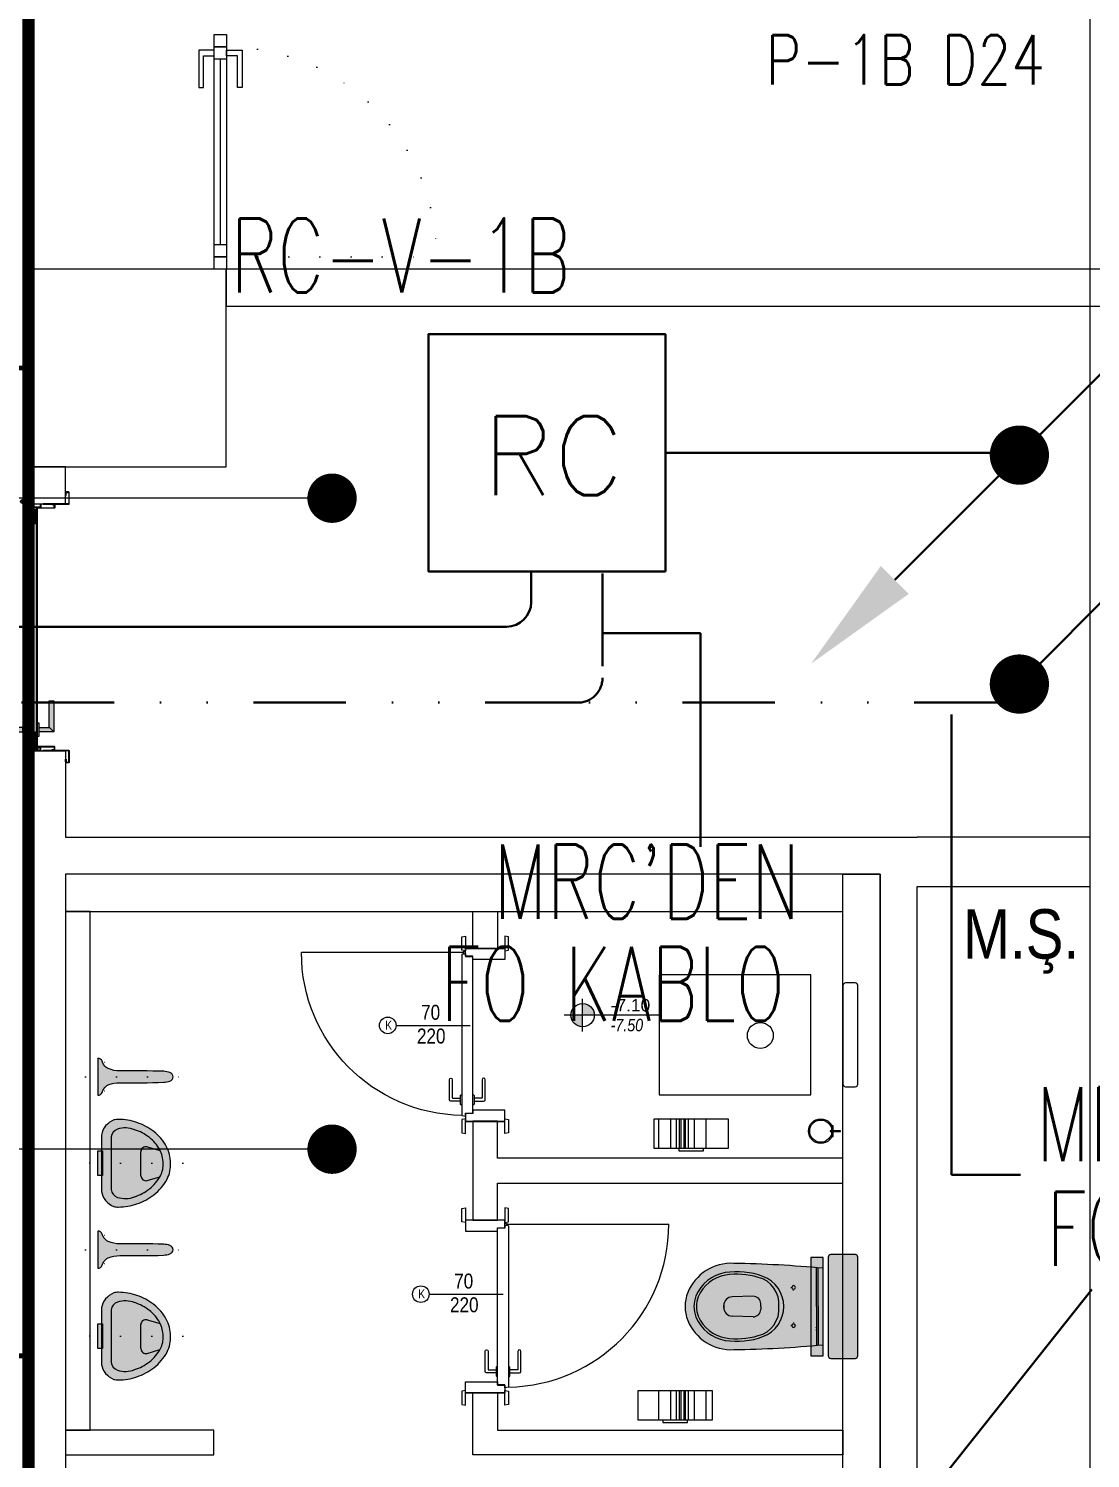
# Model space of a CAD drawing. Header units: metres. Extents: x -13621 to 152406, y -16073 to 22221.
# Drawn here: x 59660 to 60090, y 2799 to 3377 of the extents above; entities that cross this region are included whole.
import ezdxf
from ezdxf.enums import TextEntityAlignment as Align

# ---------------------------------------------------------------- set-up
doc = ezdxf.new("R2010")
doc.units = ezdxf.units.M
doc.header["$LTSCALE"] = 100
doc.header["$MEASUREMENT"] = 0
for name, pattern in [('DIVIDE2', [0.625, 0.25, -0.125, 0, -0.125, 0, -0.125]), ('DOT2', [0.125, 0, -0.125]), ('HIDDEN', [0.375, 0.25, -0.125])]:
    doc.linetypes.add(name, pattern=pattern)
doc.layers.get('0').update_dxf_attribs({"color": 9, "lineweight": 9})
for name, color, linetype, lineweight in [('00', 9, 'Continuous', 9), ('01', 9, 'Continuous', 9), ('05', 9, 'Continuous', 9), ('05S', 9, 'Continuous', 9), ('05V', 9, 'Continuous', 9), ('06B', 9, 'Continuous', 9), ('06D', 9, 'Continuous', 9), ('10', 9, 'Continuous', 9), ('15', 9, 'Continuous', 9), ('20', 9, 'DOT2', 9), ('21', 9, 'Continuous', 9), ('21_mahal200', 9, 'Continuous', 9), ('Data  Tavan', 170, 'Continuous', 30), ('E-DAHİLİ DOME KAMERA', 7, 'Continuous', 30), ('E-DAHİLİ KAMERA', 7, 'Continuous', 30), ('E-KABLO', 7, 'Continuous', 30), ('E-OK', 3, 'Continuous', 30), ('E-TELEFON  DATA RACK KABİN', 7, 'Continuous', 30), ('E-YAZI', 7, 'Continuous', 30), ('Kapı', 9, 'Continuous', 9), ('KARA SIVA', 9, 'Continuous', 9), ('PLASTİK BOYA', 9, 'Continuous', 9), ('TEFRİŞ', 9, 'Continuous', 9)]:
    doc.layers.add(name, color=color, linetype=linetype, lineweight=lineweight)
doc.styles.add('Arial', font='arial.ttf', dxfattribs={"height": 2.5})
doc.styles.add('E-YAZI', font='txttw.shx')
doc.styles.add('MuuM_TEXT-ITALIC', font='ARIALNI.TTF')
doc.styles.add('MuuM_TEXT-STANDART', font='ARIALN.TTF')
doc.dimstyles.new('MuuM_DIM200', dxfattribs={"dimscale": 20, "dimtxt": 2, "dimasz": 1, "dimexe": 1, "dimexo": 1, "dimgap": 1, "dimtad": 1, "dimdec": 1, "dimrnd": 0.5, "dimdsep": 46, "dimtxsty": 'MuuM_TEXT-STANDART', "dimblk": 'ARCHTICK', "dimcen": 0, "dimdle": 0.15, "dimclrd": 256, "dimclre": 256, "dimclrt": 256, "dimadec": 0, "dimazin": 0, "dimtfac": 5, "dimtdec": 1, "dimtix": 1, "dimtmove": 2, "dimatfit": 3, "dimldrblk": 'DOT', "dimfxl": 3, "dimfxlon": 1, "dimtolj": 1, "dimlwd": -1, "dimlwe": -1, "dimarcsym": 0})

# ---------------------------------------------------------------- blocks, each defined once
blk = doc.blocks.new('100_TELEFON DATA RACK KABİN')
at = {"layer": 'E-TELEFON  DATA RACK KABİN', "color": 4}
blk.add_lwpolyline([(2.400000000023283, 0), (2.400000000023283, 4.799999999988358), (-2.400000000023283, 4.799999999988358), (-2.400000000023283, 0)], close=True, dxfattribs=at)
at = {"layer": 'E-TELEFON  DATA RACK KABİN', "color": 3, "style": 'E-YAZI'}
blk.add_text('RC', height=1.599999999996, dxfattribs=at).set_placement((-1.312217950762715, 1.542892193276202))
blk = doc.blocks.new('*U201')
at = {"layer": 'E-OK', "color": 3, "linetype": 'Continuous'}
blk.add_line((-126.2972928154189, -126.2164830618098), (-3.41e-14, -4.55e-14), dxfattribs=at)
at = {"layer": 'E-OK', "color": 4, "linetype": 'Continuous', "const_width": 29.99999988824129}
blk.add_lwpolyline([(-14.99999994412068, -4.55e-14, 1), (14.99999994412061, -4.55e-14, 1)], format="xyb", close=True, dxfattribs=at)
at = {"layer": 'E-OK', "color": 3, "linetype": 'Continuous'}
blk.add_solid([(-112.1596838169172, -140.3631438887791), (-140.4349018139206, -112.069822234839), (-211.1772569867689, -211.0421378427051)], dxfattribs=at)
blk = doc.blocks.new('100_DAHİLİ DOME KAMERA')
at = {"layer": 'E-DAHİLİ DOME KAMERA', "color": 4}
for p, q in [((-1.936448509688489, 0.7149596333620138), (-1.936448509688489, -0.6891386026400143)), ((0.8196423697518184, 0.7149596333620138), (-1.936448509688489, 0.7149596333620138)), ((0.8196423697518184, -0.6891386026400143), (0.8196423697518184, 0.7149596333620138)), ((0.8196423697518184, 0.2938318900123704), (2.130608785140793, 0.6683937229099683)), ((2.130608785140793, 0.6683937229099683), (2.130608785140793, -0.6425726923916955)), ((0.8196423697518184, -0.268010859406786), (2.130608785140793, -0.6425726923916955)), ((-1.936448509688489, -0.6891386026400143), (0.8196423697518184, -0.6891386026400143))]:
    blk.add_line(p, q, dxfattribs=at)
at = {"layer": 'E-DAHİLİ DOME KAMERA', "color": 4, "linetype": 'Continuous'}
blk.add_circle((0, 0), 2.565564702303409, dxfattribs=at)
at = {"layer": 'E-DAHİLİ KAMERA', "color": 4}
for q in [(13.41553274521199, 6.264231970272109), (13.41553274521199, -6.264231970272109)]:
    blk.add_line((2.565564702303409, 0), q, dxfattribs=at)
blk = doc.blocks.new('p-kolon_80x80')
blk.add_lwpolyline([(-40, -40), (40, -40), (40, 40), (-40, 40)], close=True)
blk = doc.blocks.new('1.bod.mimari.elk')
at = {"layer": '01'}
blk.add_lwpolyline([(4130, -5950.000004305957), (4130, -5950.000004305957), (4130, -5950.000004305957), (4130, -5400.000004305957), (4400, -5400.000004305957), (4400, -5950.000004305957), (4400, -5950.000004305957), (4400, -5950.000004305957), (4440, -5950.000004305957), (4440, -5350.000004305957), (4090, -5350.000004305957), (4090, -5950.000004305957), (4130, -5950.000004305957)], dxfattribs=at)
blk.add_blockref('p-kolon_80x80', (3699.999999999971, -5390.000004305957), dxfattribs=at)
blk = doc.blocks.new('p-işyeri')
at = {"color": 0, "const_width": 2}
blk.add_lwpolyline([(200, 0), (200, 700), (-200, 700), (-200, 0)], close=True, dxfattribs=at)
blk = doc.blocks.new('gr-p-barel kilitli kapı kolu')
at = {"layer": '05S'}
h = blk.add_hatch(color=256, dxfattribs=at)
h.paths.add_polyline_path([(1.300000000000181, 0.8000000000001818), (-1.300000000000181, 0.8000000000001818), (-1.300000000000181, 0.7000000000002728), (1.300000000000181, 0.7000000000007276)])
h.paths.add_polyline_path([(2.75, 0.7000000000002728), (-2.75, 0.7000000000002728), (-2.75, 0), (2.75, 0)])
h.paths.add_polyline_path([(-11.69999999999709, 4.899999999999181), (-11.699999999998, 6.700000000000728), (0.9000000000005456, 6.700000000000728), (0.8999999999996362, 0.8000000000001818), (-0.8999999999996362, 0.7999999999997272), (-0.8999999999996362, 4.90000000000009)])
at = {"flags": 128}
for points in [[(-0.8999999999996362, 0.8000000000001818), (-0.8999999999996362, 4.900000000000545), (-11.69999999999891, 4.90000000000009), (-11.69999999999891, 6.700000000000273), (0.9000000000005456, 6.700000000000728), (0.8999999999996362, 0.8000000000001818)], [(-0.8000000000001818, 5), (0.8000000000001818, 6.600000000000362)]]:
    blk.add_lwpolyline(points, dxfattribs=at)
blk.add_lwpolyline([(-2.75, 0), (-2.75, 0.6999999999998181), (2.75, 0.7000000000002728), (2.75, 0)])
blk.add_lwpolyline([(-1.300000000000181, 0.7000000000002728), (1.300000000000181, 0.7000000000002728), (1.300000000000181, 0.8000000000001818), (-1.300000000000181, 0.8000000000001818)], close=True)
blk = doc.blocks.new('prf-scr2')
at = {"linetype": 'DOT2', "ltscale": 10}
blk.add_line((0, 0.1857142500000009), (-1e-16, -1.064285649999999), dxfattribs=at)
for p, q in [((0.09163645, -0.2441290999999978), (-0.0916364500000001, -0.2046380999999997)), ((-0.0916364500000001, -0.2439350999999988), (0.09163645, -0.2834260999999969)), ((0.09163645, -0.3231106000000011), (-0.0916364500000001, -0.2836195999999972)), ((-0.0916364500000001, -0.3229165999999964), (0.09163645, -0.3624076000000003)), ((0.09163645, -0.4020920499999989), (-0.0916364500000001, -0.3626011000000005)), ((-0.0916364500000001, -0.4018980999999997), (0.09163645, -0.4413891000000035)), ((0.09163645, -0.481073749999996), (-0.0916364500000001, -0.4415827499999978)), ((-0.0916364500000001, -0.4808798000000082), (0.09163645, -0.5203708500000005)), ((0.09163645, -0.5600555500000042), (-0.0916364500000001, -0.5205644500000006)), ((-0.0916364500000001, -0.5598615499999994), (0.09163645, -0.5993525500000034)), ((0.09163645, -0.6390373000000011), (-0.0916364500000001, -0.5995462500000088)), ((-0.0916364500000001, -0.6388432500000079), (0.09163645, -0.6783342500000061)), ((0.09163645, -0.7180189000000042), (-0.0916364500000001, -0.6785278500000061)), ((-0.0916364500000001, -0.7178253000000041), (0.09163645, -0.7573160000000088)), ((0.0552420499999996, -0.8362981999999988), (-0.0804827000000004, -0.7641103499999986)), ((-0.0690517, -0.7968069000000071), (0.0552420499999996, -0.8362981999999988)), ((0.09163645, -0.1651476000000059), (0, -0.1454021000000068)), ((0, -0.184699100000006), (0.09163645, -0.2044445999999993))]:
    blk.add_line(p, q)
blk.add_lwpolyline([(0.2314285999999996, 0), (-0.2314285999999996, 0), (-0.2314285999999996, -0.0100617499999998), (-0.1200000000000003, -0.1428571000000034), (0.1200000000000003, -0.1428571499999975), (0.2314285999999996, -0.0100617499999999), (0.2314285999999996, 0)], close=True)
for points in [[(0.2314285999999996, -0.0100617499999999), (-0.2314285999999996, -0.0100617499999998)], [(-0.0916364500000001, -0.1428571059091098), (-0.0916364500000001, -0.2046379999999999), (-0.1200003499999994, -0.2210138499999971), (-0.1200003499999994, -0.227559350000007), (-0.0916364500000001, -0.2439350999999988), (-0.0916364500000001, -0.2836194999999975), (-0.1200003499999994, -0.2999953500000004), (-0.1200003499999994, -0.3065408499999989), (-0.0916364500000001, -0.3229165999999964), (-0.0916364500000001, -0.3626010000000008), (-0.1200003499999994, -0.3789767999999981), (-0.1200003499999994, -0.3855223499999965), (-0.0916364500000001, -0.4018980999999997), (-0.0916364500000001, -0.4415827000000036), (-0.1200003499999994, -0.4579585000000009), (-0.1200003499999994, -0.4645040499999994), (-0.0916364500000001, -0.4808798000000082), (-0.0916364500000001, -0.5205644500000006), (-0.1200003499999994, -0.5369402000000038), (-0.1200003499999994, -0.5434858500000077), (-0.0916364500000001, -0.5598615499999994), (-0.0916364500000001, -0.5995461500000033), (-0.1200003499999994, -0.6159219500000006), (-0.1200003499999994, -0.6224674999999991), (-0.0916364500000001, -0.6388432500000079), (-0.0916364500000001, -0.6785278500000061), (-0.1200003499999994, -0.6949041500000078), (-0.1200003499999994, -0.7014492000000077), (-0.0916364500000001, -0.7178253000000041), (-0.0916364500000001, -0.7322130000000074), (-0.0804827000000004, -0.7641103499999986), (-0.0974138499999996, -0.7738857499999995), (-0.0974138499999996, -0.7804311500000041), (-0.0690517, -0.7968069000000071), (-0.0082380000000001, -0.9441533999999989), (-1e-16, -0.95), (0.008237999999999999, -0.9441533999999989), (0.0834733999999997, -0.7555572500000495), (0.09163645, -0.7573160000000088), (0.1200003499999994, -0.7409402999999998), (0.1200003499999994, -0.7343950500000063), (0.09163645, -0.7180189000000042), (0.09163645, -0.6783342500000061), (0.1200003499999994, -0.6619585000000087), (0.1200003499999994, -0.6554130500000043), (0.09163645, -0.6390371500000072), (0.09163645, -0.5993525500000034), (0.1200003499999994, -0.5829768000000002), (0.1200003499999994, -0.5764312499999961), (0.09163645, -0.5600554500000045), (0.09163645, -0.5203708500000005), (0.1200003499999994, -0.5039951500000086), (0.1200003499999994, -0.4974494999999991), (0.09163645, -0.481073749999996), (0.09163645, -0.4413891000000035), (0.1200003499999994, -0.4250134500000002), (0.1200003499999994, -0.4184677999999963), (0.09163645, -0.4020920499999989), (0.09163645, -0.3624076000000003), (0.1200003499999994, -0.3460319499999969), (0.1200003499999994, -0.3394862999999987), (0.09163645, -0.3231106000000011), (0.09163645, -0.2834260999999969), (0.1200003499999994, -0.2670504499999993), (0.1200003499999994, -0.2605048000000067), (0.09163645, -0.2441290999999978), (0.09163645, -0.2044445999999993), (0.1200003499999994, -0.1880689500000073), (0.1200003499999994, -0.1815233000000035), (0.09163645, -0.1651476000000059), (0.09163645, -0.1428571440909536)]]:
    blk.add_lwpolyline(points)
blk = doc.blocks.new('K-SAC-01')
at = {"layer": '10'}
for points in [[(-4.599999999999454, 16.20000000000027, -0.4142135623730951), (-4.49999999999909, 16.29999999999973), (-0.0999999999989996, 16.29999999999973, -0.4142135623730951), (9.095e-13, 16.19999999999936), (9.095e-13, 5.900000000000089), (0.2000000000007276, 5.900000000000089), (0.2000000000007276, 16.19999999999936, 0.4142135623730951), (-0.0999999999989996, 16.49999999999954), (-4.49999999999909, 16.49999999999954, 0.4142135623730951), (-4.799999999999272, 16.20000000000027), (-4.799999999999272, 15.30000000000018, 0.4142135623730951), (-4.49999999999909, 15), (-3.399999999999636, 15), (-3.399999999999636, 15.19999999999981), (-4.49999999999909, 15.19999999999981, -0.4142135623730951), (-4.599999999999454, 15.30000000000018)], [(104.6000000000012, 16.20000000000027, 0.4142135623730951), (104.5000000000009, 16.29999999999973), (100.1000000000008, 16.29999999999973, 0.4142135623730951), (100.0000000000009, 16.19999999999936), (100.0000000000009, 5.900000000000089), (99.80000000000109, 5.900000000000089), (99.80000000000109, 16.19999999999936, -0.4142135623730951), (100.1000000000008, 16.49999999999954), (104.5000000000009, 16.49999999999954, -0.4142135623730951), (104.8000000000011, 16.20000000000027), (104.8000000000011, 15.30000000000018, -0.4142135623730951), (104.5000000000009, 15), (103.4000000000014, 15), (103.4000000000014, 15.19999999999981), (104.5000000000009, 15.19999999999981, 0.4142135623730951), (104.6000000000012, 15.30000000000018)], [(0.2000000000007276, 10.29999999999972, -0.4142135623730951), (0.5000000000009095, 10.59999999999991), (1.500000000000909, 10.59999999999991, -0.4142135623730951), (1.800000000001091, 10.29999999999972), (1.800000000001091, 3.90000000000009, -0.4142135623730951), (1.500000000000909, 3.599999999999909, -0.4142135623730951), (1.200000000000727, 3.90000000000009), (1.200000000000727, 4.799999999999726), (0.2000000000007276, 4.800000000000182), (0.2000000000007276, -1.199999999999818, -0.4142135623730951), (-0.0999999999994543, -1.5), (-4.49999999999909, -1.5, -0.4142135623730951), (-4.799999999999272, -1.199999999999818), (-4.799999999999272, -0.2999999999997271, -0.4142135623730951), (-4.49999999999909, 0), (-3.399999999999636, 0), (-3.399999999999636, -0.1999999999998181), (-4.49999999999909, -0.1999999999998181, 0.4142135623730951), (-4.599999999999454, -0.2999999999997271), (-4.599999999999454, -1.199999999999818, 0.4142135623724291), (-4.49999999999909, -1.300000000000181), (-0.0999999999994543, -1.299999999999727, 0.4142135623730951), (0, -1.199999999999818), (9.095e-13, 5), (1.400000000000545, 5), (1.400000000000545, 3.90000000000009, 0.4142135623730951), (1.500000000000909, 3.799999999999727, 0.4142135623730951), (1.600000000000363, 3.90000000000009), (1.600000000000363, 10.29999999999972, 0.4142135623730951), (1.500000000000909, 10.40000000000009), (0.5000000000009095, 10.40000000000009, 0.4142135623730951), (0.4000000000005457, 10.29999999999972), (0.4000000000005457, 9.40000000000009), (0.2000000000007276, 9.40000000000009)], [(99.80000000000109, 10.29999999999972, 0.4142135623730951), (99.50000000000091, 10.59999999999991), (98.50000000000091, 10.59999999999991, 0.4142135623730951), (98.20000000000073, 10.29999999999972), (98.20000000000073, 3.90000000000009, 0.4142135623730951), (98.50000000000091, 3.599999999999909, 0.4142135623730951), (98.80000000000109, 3.90000000000009), (98.80000000000109, 4.799999999999726), (99.80000000000109, 4.800000000000182), (99.80000000000109, -1.199999999999818, 0.4142135623730951), (100.1000000000012, -1.5), (104.5000000000009, -1.5, 0.4142135623730951), (104.8000000000011, -1.199999999999818), (104.8000000000011, -0.2999999999997271, 0.4142135623730951), (104.5000000000009, 0), (103.4000000000014, 0), (103.4000000000014, -0.1999999999998181), (104.5000000000009, -0.1999999999998181, -0.4142135623730951), (104.6000000000012, -0.2999999999997271), (104.6000000000012, -1.199999999999818, -0.4142135623724291), (104.5000000000009, -1.300000000000181), (100.1000000000012, -1.299999999999727, -0.4142135623730951), (100.0000000000018, -1.199999999999818), (100.0000000000009, 5), (98.60000000000127, 5), (98.60000000000127, 3.90000000000009, -0.4142135623730951), (98.50000000000091, 3.799999999999727, -0.4142135623730951), (98.40000000000143, 3.90000000000009), (98.40000000000143, 10.29999999999972, -0.4142135623730951), (98.50000000000091, 10.40000000000009), (99.50000000000091, 10.40000000000009, -0.4142135623730951), (99.60000000000127, 10.29999999999972), (99.60000000000127, 9.40000000000009), (99.80000000000109, 9.40000000000009)], [(-0.3789291877892538, -2.01380615643302), (1.000000000000909, -1.372447916059172), (1.000000000000909, 1.5), (1.200000000000727, 1.5), (1.200000000000727, -1.5), (-0.2699583792127669, -2.183697123727142, -14.79600197240014)]]:
    blk.add_lwpolyline(points, format="xyb", close=True, dxfattribs=at)
for points in [[(98.80000000000244, 0.1499999999932697), (98.80000000000244, 2.149999999993269), (99.10000000000174, 2.149999999993269), (99.10000000000174, 3.193404064993047), (1.500000000001364, 3.193404064993047), (1.500000000001364, 2.149999999993269), (1.800000000001546, 2.149999999993269), (1.800000000001546, 0.1499999999932697), (1.500000000001364, 0.1499999999932697), (1.500000000001364, 1.850000000004911), (1.200000000001182, 1.850000000004911), (1.200000000001182, 3.493404064995957), (99.40000000000099, 3.493404064995957), (99.40000000000099, 1.850000000004911), (99.10000000000174, 1.850000000004911), (99.10000000000174, 0.1499999999932697)], [(98.80000000000244, 2.149999999993269), (98.80000000000244, 0.1499999999932697), (99.40000000000099, 0.1499999999932697), (99.40000000000099, -1.500000000000909), (1.200000000001182, -1.500000000000909), (1.200000000001182, 0.1499999999932697), (1.800000000001546, 0.1499999999932697), (1.800000000001546, 2.149999999993269), (2.100000000000818, 2.149999999993269), (2.100000000000818, -0.1499999999950887), (1.500000000001364, -0.1499999999950887), (1.500000000001364, -1.199999999997999), (99.10000000000174, -1.199999999997999), (99.10000000000174, -0.1499999999950887), (98.50000000000135, -0.1499999999950887), (98.50000000000135, 2.149999999993269), (98.80000000000244, 2.149999999993269)]]:
    blk.add_lwpolyline(points, dxfattribs=at)
for points in [[(2.100000000000818, 2.99999999999909), (8.100000000000819, 2.99999999999909), (8.100000000000819, -1.000000000000909), (2.100000000000818, -1.000000000000909)], [(2.400000000001, 2.69999999999618), (7.800000000001546, 2.69999999999618), (7.800000000001546, -0.6999999999979992), (2.400000000001, -0.6999999999979992)], [(98.50000000000135, 2.99999999999909), (92.50000000000135, 2.99999999999909), (92.50000000000135, -1.000000000000909), (98.50000000000135, -1.000000000000909)], [(98.20000000000029, 2.69999999999618), (92.80000000000246, 2.69999999999618), (92.80000000000246, -0.6999999999979992), (98.20000000000029, -0.6999999999979992)]]:
    blk.add_lwpolyline(points, close=True, dxfattribs=at)
blk.add_circle((-0.9499999999989086, -2.49999349423706), 0.55, dxfattribs=at)
at = {"layer": '20', "linetype": 'HIDDEN'}
for points in [[(-0.1999999999989086, -1.299999999999727), (-0.1999999999989086, 0), (-1.699999999998908, 0), (-1.699999999998908, -1.299999999999727)], [(-0.3999999999987267, -1.990091542878417), (-0.3999999999987267, -0.2000000000002728), (-1.49999999999909, -0.2000000000002728), (-1.49999999999909, -1.990091542878417)]]:
    blk.add_lwpolyline(points, dxfattribs=at)
at = {"layer": '20'}
blk.add_lwpolyline([(-0.9499999999993632, -2.499993494238424), (-0.9499999999989086, -102.8549758667554)], dxfattribs=at)
blk.add_arc((-0.9499999999989086, -2.49999349423706), 100.3549823725184, 270, 1.513139558785166, dxfattribs=at)
at = {"layer": '06B'}
blk.add_blockref('gr-p-barel kilitli kapı kolu', (91.40000000628015, 3.506028542890817), dxfattribs=at)
at = {"layer": '06B', "xscale": -1, "rotation": 180}
blk.add_blockref('gr-p-barel kilitli kapı kolu', (91.40000000628015, -1.506028542878084), dxfattribs=at)
at = {"layer": '10', "xscale": -1, "rotation": 90}
blk.add_blockref('prf-scr2', (1.500000000001364, 0.9999999999990904), dxfattribs=at)
at = {"layer": '10', "rotation": 270}
blk.add_blockref('prf-scr2', (99.10000000000174, 1.221629659781683), dxfattribs=at)
blk = doc.blocks.new('p-al-01')
at = {"layer": '06B'}
for points in [[(27.04814834412559, 4.34999999996944), (27.04814834412559, 10.59999999996944), (42.04814834412559, 10.59999999996944), (42.04814834412559, 8.724999999969441), (29.29814834412559, 8.724999999969441), (29.29814834412559, 8.724999999969441), (29.29814834412559, 4.34999999996944), (27.04814834412559, 4.34999999996944)], [(27.04814834412559, -0.6500000000305591), (27.04814834412559, -6.900000000030558), (42.04814834412559, -6.900000000030558), (42.04814834412559, -5.025000000030559), (29.29814834412559, -5.025000000030559), (29.29814834412559, -5.025000000030559), (29.29814834412559, -0.6500000000305591), (27.04814834412559, -0.6500000000305591)]]:
    blk.add_lwpolyline(points, dxfattribs=at)
at = {"layer": '06D'}
for p, q in [((115.6731483441253, 4.34999999996944), (28.80314834413002, 4.34999999996944)), ((28.80314834413002, -0.6500000000305591), (115.6731483441253, -0.6500000000305591))]:
    blk.add_line(p, q, dxfattribs=at)
at = {"layer": '10'}
for points in [[(25.67314834412537, -0.6500000000305591), (25.67314834412537, 4.34999999996944), (20.67314834412536, 4.34999999996944), (20.67314834412536, -0.6500000000305591)], [(30.67314834412537, -0.6500000000305591), (30.67314834412537, 4.34999999996944), (25.67314834412537, 4.34999999996944), (25.67314834412537, -0.6500000000305591)], [(110.6731483441253, -0.6500000000305591), (110.6731483441253, 4.34999999996944), (105.6731483441254, 4.34999999996944), (105.6731483441254, -0.6500000000305591)], [(115.6731483441253, -0.6500000000305591), (115.6731483441253, 4.34999999996944), (110.6731483441253, 4.34999999996944), (110.6731483441253, -0.6500000000305591)]]:
    blk.add_lwpolyline(points, close=True, dxfattribs=at)
at = {"layer": '15'}
blk.add_lwpolyline([(105.6731483441254, 1.84999999996944), (30.67314834412537, 1.84999999996944)], dxfattribs=at)
at = {"layer": '20'}
blk.add_lwpolyline([(110.6731483441253, -0.6500000000305591), (110.6731483441253, -85.65000000003056)], dxfattribs=at)
blk.add_arc((110.6731483441253, -0.6500000000305591), 85, 180, 270, dxfattribs=at)
blk = doc.blocks.new('_ArchTick')
at = {"color": 0, "linetype": 'ByBlock', "const_width": 0.15}
blk.add_lwpolyline([(-0.5, -0.5), (0.5, 0.5)], dxfattribs=at)
blk = doc.blocks.new('_Dot')
at = {"color": 0, "linetype": 'ByBlock', "lineweight": -2}
blk.add_line((-0.5, 0), (-1, 0), dxfattribs=at)
at = {"color": 0, "linetype": 'ByBlock', "const_width": 0.5}
blk.add_lwpolyline([(-0.25, 0, 1), (0.25, 0, 1)], format="xyb", close=True, dxfattribs=at)
blk = doc.blocks.new('p-klozet üstü kağıt dispenser')
blk.add_hatch(color=255).paths.add_polyline_path([(-5.3433e-12, 5.563981752787184), (0, 45.40812888650907), (-5.000000000000057, 45.40812888650907), (-5.0000000000054, 5.563981752787184)])
blk.add_lwpolyline([(-5.3433e-12, 5.563981752787184), (0, 45.40812888650907), (-5.000000000000057, 45.40812888650907), (-5.0000000000054, 5.563981752787184)], close=True)
blk = doc.blocks.new('san-klo-06-p')
at = {"layer": '05S'}
h = blk.add_hatch(color=256, dxfattribs=at)
edge = h.paths.add_edge_path()
edge.add_line((-20.00000000000046, 2.015000000021245), (19.99999999999662, 2.015000000027066))
edge.add_arc((19.99999999999953, 3.015000000028521), 1, 270, 360)
edge.add_line((20.99999999999955, 3.015000000028521), (21.000000000001, 13.01500000002852))
edge.add_arc((19.99999999999953, 13.01500000002852), 1, 0, 90.00000000000001)
edge.add_line((19.99999999999953, 14.01500000002852), (-20.00000000000046, 14.01500000002561))
edge.add_arc((-20.00000000000046, 13.01500000002852), 1, 90.00000000000001, 180)
edge.add_line((-21.00000000000045, 13.01500000002852), (-20.999999999999, 3.015000000025612))
edge.add_arc((-20.00000000000046, 3.015000000021243), 1, 180, 270)
h = blk.add_hatch(color=256, dxfattribs=at)
edge = h.paths.add_edge_path()
edge.add_arc((482.446959709046, -45.26395162302651), 500.0000000000162, 174.8060223042765, 178.9681825704839)
edge.add_arc((1.500000000003183, -37.29190075644874), 19.00000000000178, 176.8871024373828, 247.9756871629529)
edge.add_arc((-4.547e-13, -41), 15.00000000000026, 247.9756871629556, 269.9999999999976)
edge.add_arc((-4.547e-13, -41), 15.00000000000026, 270.0000000000025, 292.0243128370444)
edge.add_arc((-1.50000000000409, -37.29190075644874), 19.0000000000039, 292.0243128370512, 363.1128975626213)
edge.add_arc((-482.4469597090078, -45.26395162301922), 499.9999999999761, 1.031817429516246, 5.19397769572375)
edge.add_line((15.49999999999954, 0), (-15.50000000000336, 0))
for p, q in [((-4.547e-13, -2), (-15.50000000000045, -2)), ((-4.547e-13, -2.80000000000291), (-15.50000000000045, -2.80000000000291)), ((-4.547e-13, -2), (15.49999999999954, -2)), ((-4.547e-13, -2.80000000000291), (15.49999999999954, -2.80000000000291)), ((-4.15801929872441, -28.43442233578389), (-3.905189181845798, -36.91821042136871)), ((-4.547e-13, -25.3450573319642), (-1.159350611440913, -25.3450573319642)), ((-4.547e-13, -25.3450573319642), (1.159350611440004, -25.3450573319642)), ((4.158019298723502, -28.43442233578389), (3.905189181844889, -36.91821042136871)), ((-4.547e-13, -40.31395125024572), (-0.4067423800156579, -40.31395125024572)), ((-0.4067423800156579, -40.31395125024572), (-4.547e-13, -40.31395125024572)), ((0.4067423800147483, -40.31395125024572), (-4.547e-13, -40.31395125024572)), ((-4.547e-13, -40.31395125024572), (0.4067423800147483, -40.31395125024572))]:
    blk.add_line(p, q)
at = {"linetype": 'DOT2'}
for p, q in [((-7.750000000000452, -10.91410758801794), (-7.750000000000452, -12)), ((7.749999999999543, -10.91410758801794), (7.749999999999543, -12)), ((-6.485962310548075, -12), (-8.953412711959118, -12)), ((-7.750000000000452, -13.08589241198206), (-7.750000000000452, -12)), ((6.485962310550803, -12), (8.953412711958206, -12)), ((7.749999999999543, -13.08589241198206), (7.749999999999543, -12))]:
    blk.add_line(p, q, dxfattribs=at)
for points in [[(-20.00000000000046, 2.015000000021245), (19.99999999999953, 2.015000000028521, 0.4142135623730951), (20.99999999999955, 3.015000000028521), (20.99999999999955, 13.01500000002852, 0.4142135623731339), (19.99999999999953, 14.01500000002852), (-20.00000000000046, 14.01500000002852, 0.4142135623730744), (-21.00000000000045, 13.01500000002852), (-21.00000000000045, 3.015000000021243, 0.4142135623731159)], [(-15.50000000000045, 0, 0.0181628470062377), (-17.47196496077276, -36.26013260072796, 0.3205287056357122), (-5.625000000000452, -54.90537216330267, 0.0963961176293174), (-4.547e-13, -56, 0.0963961176293174), (5.624999999999543, -54.90537216330267, 0.3205287056357121), (17.47196496077549, -36.26013260072796, 0.0181628470062377), (15.49999999999954, 0)]]:
    blk.add_lwpolyline(points, format="xyb", close=True)
for points in [[(-9.500000000000453, 2.015000000028521), (-9.500000000000453, -2.984999999978752), (-8.500000000000455, -2.984999999978752), (-8.500000000000455, 2.015000000028521)], [(8.499999999999545, 2.015000000028521), (8.499999999999545, -2.984999999978752), (9.499999999999543, -2.984999999978752), (9.499999999999543, 2.015000000028521)]]:
    blk.add_lwpolyline(points, dxfattribs=at)
blk.add_lwpolyline([(-5.000000000000452, 0), (-5.000000000000452, 2), (4.999999999999545, 2), (4.999999999999545, 0)], close=True, dxfattribs=at)
for centre, radius, start, end in [((-7.750000000000452, -12), 0.75, 0, 180), ((7.749999999999543, -12), 0.75, 0, 180), ((-4.547e-13, -29), 13, 90, 159.4200885049486), ((-7.750000000000452, -12), 0.75, 180, 0), ((-4.547e-13, -29), 13, 20.57991149505137, 90), ((7.749999999999543, -12), 0.75, 180, 0), ((-1.089157725150015, -28.94594607376348), 11.00000000000001, 84.31758544885159, 166.806744405553), ((1.089157725149107, -28.94594607376348), 11, 13.19325559444693, 95.68241455114841), ((15.91510823917952, -34.97572838532506), 30, 159.4200885049486, 189.1280785422966), ((15.91510823917952, -34.97572838532506), 28.99999999999998, 162.8726879048356, 189.1280785422966), ((-1.159350611440913, -28.3450573319642), 3, 90, 181.7069983645544), ((1.159350611440004, -28.3450573319642), 3, 358.2930016354455, 90), ((-15.91510823918042, -34.97572838532506), 28.99999999999999, 350.8719214577034, 17.12731209516433), ((-15.91510823918042, -34.97572838532506), 30, 350.8719214577034, 20.57991149505137), ((1.499999999999543, -37.29190075644874), 15.39999999999999, 189.1280785422966, 247.9756871630004), ((1.499999999999543, -37.29190075644874), 14.4, 189.1280785422966, 247.9756871630004), ((-0.4067423800156579, -36.81395125024574), 3.499999999999998, 181.7069983645544, 270), ((0.4067423800147483, -36.81395125024574), 3.499999999999998, 270, 358.2930016354455), ((-1.500000000000454, -37.29190075644874), 14.40000000000001, 292.0243128369996, 350.8719214577034), ((-1.500000000000454, -37.29190075644874), 15.39999999999999, 292.0243128369996, 350.8719214577034), ((-4.547e-13, -41), 11.39999999999997, 247.9756871630004, 270), ((-4.547e-13, -41), 10.39999999999995, 247.9756871630004, 270), ((-4.547e-13, -41), 10.39999999999995, 270, 292.0243128369996), ((-4.547e-13, -41), 11.39999999999997, 270, 292.0243128369996)]:
    blk.add_arc(centre, radius, start, end)
at = {"layer": '05', "rotation": 270}
blk.add_blockref('p-klozet üstü kağıt dispenser', (-25.40812888650862, -5.007660794144613), dxfattribs=at)
blk = doc.blocks.new('p-t.kağıtlığı')
at = {"layer": 'TEFRİŞ'}
h = blk.add_hatch(dxfattribs=at)
h.set_pattern_fill('CYL', color=256, scale=30, angle=-89.99999999999999, style=0)
h.set_pattern_definition([(270, (-14.39999999999963, 13), (30, 6.7e-15), []), (270, (-13.80000000000018, 13), (30, 6.7e-15), []), (270, (-12.59999999999945, 13), (30, 6.7e-15), []), (270, (-10.19999999999982, 13), (30, 6.7e-15), []), (270, (-5.399999999999636, 13), (30, 6.7e-15), []), (270, (5.400000000000542, 13), (30, 6.7e-15), []), (270, (10.19999999999982, 13), (30, 6.7e-15), []), (270, (12.60000000000036, 13), (30, 6.7e-15), []), (270, (13.80000000000018, 13), (30, 6.7e-15), []), (270, (14.40000000000054, 13), (30, 6.7e-15), [])])
h.paths.add_polyline_path([(-15, 1), (15, 1), (15, 13), (-15, 13)])
for points in [[(-15, 1), (15, 1), (15, 13), (-15, 13)], [(5, 1), (5, 0), (-5, 0), (-5, 1)]]:
    blk.add_lwpolyline(points, close=True, dxfattribs=at)
blk = doc.blocks.new('San-p-uripart')
at = {"layer": '05S'}
h = blk.add_hatch(color=256, dxfattribs=at)
edge = h.paths.add_edge_path()
edge.add_line((0, 0), (-7.502701282911726, 0))
edge.add_arc((-5.709877322929968, -0.0991818855945894), 1.795565314299233, 176.8335336137003, 251.0946557253123)
edge.add_arc((-8.442650596654858, -8.078530705955927), 6.638772677657441, 57.0297629489329, 71.09465572531082, ccw=False)
edge.add_arc((-7.040729375654334, -5.917304325401346), 4.062674353079212, 23.36070373810901, 57.02976294893671, ccw=False)
edge.add_arc((-13.70585418392875, -8.796135696042256), 11.32294699055403, -0.7682051098128113, 23.360703738108384, ccw=False)
edge.add_arc((402.5469214286236, -14.37746602216248), 404.967245607545, 179.231794890187, 181.7550775583132)
edge.add_arc((11.77246903945706, -25.27573944187134), 14.08342795668617, 186.1332779337883, 196.4356805880288)
edge.add_arc((0.2055674033981631, -28.52261435773835), 2.076566262679214, 200.8138809635047, 264.3187619893651)
edge.add_arc((-0.2055674033981631, -28.52261435773835), 2.076566262679214, 275.6812380106349, 339.1861190364953)
edge.add_arc((-11.77246903945706, -25.27573944187134), 14.08342795668617, 343.5643194119712, 353.8667220662117)
edge.add_arc((-402.5469214286236, -14.37746602216248), 404.967245607545, 358.2449224416866, 360.768205109813)
edge.add_arc((13.70585418392875, -8.796135696042256), 11.32294699055404, 156.6392962618916, 180.7682051098129, ccw=False)
edge.add_arc((7.040729375654334, -5.917304325401346), 4.062674353079213, 122.9702370510633, 156.639296261891, ccw=False)
edge.add_arc((8.442650596654858, -8.078530705955927), 6.638772677657441, 108.90534427468921, 122.97023705106719, ccw=False)
edge.add_arc((5.709877322929968, -0.0991818855945894), 1.795565314299232, 288.9053442746877, 363.1664663862996)
edge.add_line((7.502701282912312, 0), (5.853095785823825e-13, 0))
at = {"linetype": 'DOT2'}
for p, q in [((-5.770817504173462, -2.733077667144243), (-5.770817504173462, 3.350195222110413)), ((0, 5), (0, -40.49999999999636)), ((5.770817504173462, -2.733077667144243), (5.770817504173462, 3.350195222110413))]:
    blk.add_line(p, q, dxfattribs=at)
blk.add_lwpolyline([(0, 0), (-7.502701282912312, 0, 0.3358627193216691), (-6.291650653194663, -1.797885682644845, -0.0614468324515553), (-4.829808567523286, -2.508909970380043, -0.1479750645966862), (-3.311085466844815, -4.306379369778366, -0.1056729534655511), (-2.383924922236474, -8.947945920119308, 0.011010342516257), (-2.230346181717322, -26.78043505654569, 0.0449830156324357), (-1.735481351159251, -29.26048777216966, 0.2844088340516868), (0, -30.58898060938736, 0.2844088340516868), (1.735481351159251, -29.26048777216966, 0.0449830156324357), (2.230346181717322, -26.78043505654569, 0.011010342516257), (2.383924922236474, -8.947945920119308, -0.1056729534655511), (3.311085466844815, -4.306379369778366, -0.1479750645966862), (4.829808567523286, -2.508909970380043, -0.0614468324515553), (6.291650653194663, -1.797885682644845, 0.3358627193216691), (7.502701282912312, 0)], format="xyb", close=True)
blk = doc.blocks.new('v-k-pisuar01-p-s')
at = {"layer": '05S'}
h = blk.add_hatch(color=256, dxfattribs=at)
edge = h.paths.add_edge_path()
edge.add_line((11.42270253094102, 3.638e-12), (-11.42270253094102, 3.638e-12))
edge.add_arc((-9.830791421985849, -8.150053224959265), 8.304068192672245, 101.052160196956, 157.7110542586413)
edge.add_arc((-8.698184620976463, -7.002620211645987), 9.040695939314752, 167.2054471598568, 179.9865996109631)
edge.add_arc((3.698906807148886, -6.994059835495138), 21.43778808926014, 180.0172277376221, 200.174822931414)
edge.add_arc((4.927594309561754, -7.521959883539237), 22.42787110088592, 197.8257412586595, 217.822754149149)
edge.add_arc((2.836417373735457, -9.145373557403216), 19.78051526280616, 217.8227541491555, 241.917258812392)
edge.add_arc((-0.7404978676677274, -15.84919987251851), 12.18212004358895, 241.9172588123764, 274.1094109938937)
edge.add_arc((0.011119686978418, -13.43780789287848), 14.56269787259692, 270.4775210897593, 298.0827411875948)
edge.add_arc((-1.900854454888758, -9.854401046221028), 18.62428004557212, 298.082741187634, 322.1772458508703)
edge.add_arc((-4.90535493561765, -7.521959883539237), 22.4278711008861, 322.1772458508511, 342.1742587413403)
edge.add_arc((-3.676667433204783, -6.994059835495138), 21.43778808926036, 339.8251770685861, 359.9827722623778)
edge.add_arc((10.17531421099374, -6.921057905034102), 7.586221502296683, 359.3999502511719, 374.6647735631948)
edge.add_arc((9.830791421987668, -8.150053224962901), 8.304068192673494, 22.28894574136448, 78.94783980325458)
at = {"linetype": 'DOT2'}
blk.add_line((0, -33), (0, 5), dxfattribs=at)
for p, q in [((-5.065933825182582, -16.00050576547437), (4.657896394137424, -16.00050576547437)), ((-6.984664828327367, -18.56483841345834), (-5.466074508258316, -23.72804550169167)), ((6.590366273341714, -18.51583106659382), (5.18733824030096, -23.77718619049119))]:
    blk.add_line(p, q)
for points in [[(11.42270253094102, 3.638e-12), (-11.42270253094102, 3.638e-12, 0.2523838902471173), (-17.51440381128668, -5.000505765474372, 0.0558261851845719), (-17.73888031302704, -7.000505765474372, 0.0881816074474143), (-16.42355859140844, -14.38764789839843, 0.0874755300532864), (-12.78843996554497, -21.27519701816345, 0.1055211629797704), (-6.475183890102925, -26.5971031555091, 0.1413959180004252), (0.1324883970701194, -28, 0.1210364073534051), (6.866453540200382, -26.28602049577967, 0.1055211629797702), (12.81067933948907, -21.27519701816345, 0.0874755300532857), (16.44579796535254, -14.38764789839843, 0.0881816074474134), (17.76111968697296, -7.000505765474372, 0.0667040249175728), (17.5144038112885, -5.000505765474372, 0.2523838902480677), (11.42270253091192, 7.276000000000001e-12)], [(13.56758272037041, -13.46927878739734, 0.1723745183359662), (13.81327216784484, -6.517616360626562, 0.2523838902480677), (10.65589230152181, -3.925812281813703), (-10.65589230153637, -3.925812281817343, 0.2523838902471173), (-13.81327216784484, -6.517616360626562, 0.1723745183359663), (-13.56758272037041, -13.46927878739734, 0.0874755300532832), (-10.41870533553083, -19.43553460801922, 0.1055211629797738), (-5.062945461508205, -23.9502970385438, 0.1440043722371133), (0.0111196869729611, -25.00050576547437, 0.1231510465558739), (5.454215111603843, -23.63921437881436, 0.1055211629797774), (10.44094470947493, -19.43553460801922, 0.0874755300532832), (13.58982209431451, -13.46927878739734)]]:
    blk.add_lwpolyline(points, format="xyb")
blk.add_lwpolyline([(-5, -0.500000000003638), (-5, 1.49999999999636), (5, 1.49999999999636), (5, -0.500000000003638)], close=True)
for centre, radius, start, end in [((1.160594533739639, -7.479771511072612), 15.89947806192441, 200.6505748287934, 202.1300987202021), ((-5.065933825182582, -18.00050576547437), 2, 90, 196.3895403340701), ((4.657896394137424, -18.00050576547437), 2, 345.0685828217818, 90), ((-1.138355159795537, -7.479771511072612), 15.89947806192436, 337.8699012797978, 339.3494251712066)]:
    blk.add_arc(centre, radius, start, end)
at = {"layer": '05S'}
blk.add_solid([(-5, 1.49999999999636), (-5, -0.500000000003638), (5, 1.49999999999636), (5, -0.500000000003638)], dxfattribs=at)
blk = doc.blocks.new('dsfsdfsdfsdfsdfsdf')
at = {"layer": 'Kapı'}
for p, q in [((23771.45181168488, -2062.352248718824), (23755.45181168267, -2062.352248718824)), ((23771.45181168482, -2065.619111331151, 0.6555058768281015), (23768.45181168482, -2065.619111331151, 0.6555058768281015)), ((23772.95181168482, -2064.719111331149, 0.6555058768281015), (23771.45181168482, -2064.41911133111, 0.6555058768281015)), ((23771.45181168482, -2064.41911133111, 0.6555058768281015), (23771.45181168482, -2065.619111331151, 0.6555058768281015)), ((23771.95371590619, -2064.009590223897, 0.6555058768281015), (23837.87079387352, -2064.009590223897, 0.6555058768281015)), ((23772.95181168482, -2064.719111331149, 0.6555058768281015), (23772.95181168482, -2129.919111331008, 0.6555058768281015)), ((23768.45181168482, -2129.019111331028, 0.6555058768281015), (23768.45181168494, -2066.819111331031, 0.6555058768281015)), ((23771.45181168482, -2129.019111331028, 0.6555058768281015), (23768.45181168482, -2129.019111331028, 0.6555058768281015)), ((23771.45181168482, -2130.219111331069, 0.6555058768281015), (23771.45181168482, -2129.019111331028, 0.6555058768281015)), ((23772.95181168482, -2129.919111331008, 0.6555058768281015), (23771.45181168482, -2130.219111331069, 0.6555058768281015)), ((23771.45181168267, -2132.352248718729), (23755.45181168261, -2132.352248718729))]:
    blk.add_line(p, q, dxfattribs=at)
at = {"layer": 'Kapı', "elevation": 0.6555058768281015}
for points in [[(23753.95181168255, -2057.61911133118), (23755.45181168255, -2057.319111331097), (23755.45181168255, -2063.319111331046), (23753.95181168255, -2063.019111330985), (23753.95181168255, -2057.61911133118)], [(23772.95181168476, -2057.61911133118), (23771.45181168482, -2057.319111331097), (23771.45181168482, -2063.319111331046), (23772.95181168476, -2063.019111330985), (23772.95181168476, -2057.61911133118)], [(23753.95181168255, -2137.019111330999), (23755.45181168255, -2137.31911133106), (23755.45181168255, -2131.319111331133), (23753.95181168255, -2131.619111331172), (23753.95181168255, -2137.019111330999)], [(23772.95181168482, -2137.019111330999), (23771.45181168482, -2137.31911133106), (23771.45181168482, -2131.319111331133), (23772.95181168482, -2131.619111331172), (23772.95181168482, -2137.019111330999)]]:
    blk.add_lwpolyline(points, dxfattribs=at)
for points in [[(23771.45181168482, -2062.319111331046), (23755.45181168255, -2062.319111331046), (23755.45181168255, -2066.819111331031), (23768.45181168482, -2066.819111331031), (23768.45181168482, -2065.419111330928), (23771.45181168482, -2065.419111330928)], [(23771.45181168482, -2132.319111330951), (23755.45181168255, -2132.319111330951), (23755.45181168255, -2127.819111331126), (23768.45181168482, -2127.819111331126), (23768.45181168482, -2129.219111331069), (23771.45181168482, -2129.219111331069)]]:
    blk.add_lwpolyline(points, close=True, dxfattribs=at)
for points in [[(23767.95181168482, -2124.21911133112), (23764.05181168485, -2124.21911133112, -0.4142135623730951), (23763.45181168482, -2123.619111330998), (23763.45181168482, -2115.473277997778, -1.000000000000094), (23764.65181168477, -2115.473277997778), (23764.65181168477, -2122.769111331188, 0.4142135623730951), (23764.90181168477, -2123.019111331058), (23767.95181168482, -2123.019111331058)], [(23773.45181168482, -2124.21911133112), (23777.35181168478, -2124.21911133112, 0.4142135623730951), (23777.95181168482, -2123.619111330998), (23777.95181168482, -2115.473277997778, 1.000000000000094), (23776.75181168481, -2115.473277997778), (23776.75181168481, -2122.769111331188, -0.4142135623730951), (23776.50181168481, -2123.019111331058), (23773.45181168482, -2123.019111331058)], [(23768.45181168482, -2121.619111331136), (23768.20181168482, -2121.619111331136, 0.4142135623730951), (23767.95181168482, -2121.869111331027), (23767.95181168482, -2125.369111331172, 0.414213562373091), (23768.20181168482, -2125.619111331063), (23768.45181168482, -2125.619111331063)], [(23772.95181168482, -2125.619111331063), (23773.20181168482, -2125.619111331063, 0.4142135623737115), (23773.45181168482, -2125.369111331172), (23773.45181168482, -2121.869111331027, 0.4142135623724791), (23773.20181168482, -2121.619111331136), (23772.95181168482, -2121.619111331136)]]:
    blk.add_lwpolyline(points, format="xyb", dxfattribs=at)
at = {"layer": 'Kapı'}
blk.add_circle((23771.95371590619, -2064.009590223897, 0.6555058768281015), 0.4999999999999999, dxfattribs=at)
blk.add_arc((23771.95371590619, -2064.009590223897, 0.6555058768281015), 65.91707796733714, 270.8675879280374, 0, dxfattribs=at)
blk = doc.blocks.new('fgvdfgdffffffffffffffffffffffffffffffff')
at = {"layer": 'Kapı'}
blk.add_lwpolyline([(23435.64420767338, -2227.996412656395), (23465.61762177996, -2227.996412656395)], dxfattribs=at)
blk.add_circle((23432.28420767338, -2227.996412656395), 3.359999999999999, dxfattribs=at)
at = {"layer": 'Kapı', "attachment_point": 1, "style": 'MuuM_TEXT-STANDART'}
for s, insert, char_height, width in [('70', (23445.80805638355, -2219.676727744605), 6.047999999999999, 88.79573695206868), ('K', (23431.24663969502, -2226.097197341773), 3.628799999999999, 53.2774421712412), ('220', (23444.11858472365, -2229.276727744605), 6.047999999999999, 88.79573695206868)]:
    blk.add_mtext(s, dxfattribs=dict(at, insert=insert, char_height=char_height, width=width))
blk = doc.blocks.new('0_elevationtarget-p-bk')
h = blk.add_hatch(color=250)
h.paths.add_polyline_path([(1.875, 0, 0.4142135623730951), (0, 1.875), (0, 0)])
h.paths.add_polyline_path([(0, 1e-16), (-1.875, 0, 0.4142135623730951), (0, -1.875)])
blk.add_line((0, -2.625), (0, 2.625))
blk.add_lwpolyline([(12.45343050744122, 0), (-3, 0)])
blk.add_circle((0, 0), 1.875)
at = {"style": 'Arial'}
blk.add_attdef('BITMISKOT', text='', height=2, dxfattribs=at).set_placement((4.5, 0), align=Align.BOTTOM_LEFT)
at = {"style": 'MuuM_TEXT-ITALIC'}
blk.add_attdef('FINISHINGFLOORLEVEL', text='', height=2, dxfattribs=at).set_placement((4.5, -0.592087312414734), align=Align.TOP_LEFT)
blk = doc.blocks.new('RREERGERGBBBB')
at = {"layer": 'TEFRİŞ'}
blk.add_hatch(color=256, dxfattribs=at).paths.add_polyline_path([(-24564.21179301331, -5806.625685495985), (-24567.21179301331, -5806.625685495985), (-24567.21179301331, -5804.625685495985), (-24567.41179301331, -5804.625685495985), (-24567.41179301331, -5806.625685495985), (-24568.41179301331, -5806.625685495985), (-24568.41179301331, -5806.825685495985), (-24567.41179301331, -5806.825685495982), (-24567.41179301331, -5808.825685495982), (-24567.21179301332, -5808.825685495982), (-24567.21179301332, -5806.825685495982), (-24564.21179301332, -5806.825685495982)])
for points in [[(-24564.21179301331, -5806.625685495985), (-24567.21179301331, -5806.625685495985), (-24567.21179301331, -5804.625685495985), (-24567.41179301331, -5804.625685495985), (-24567.41179301331, -5806.625685495985), (-24568.41179301331, -5806.625685495985), (-24568.41179301331, -5806.825685495985), (-24567.41179301331, -5806.825685495982), (-24567.41179301331, -5808.825685495982), (-24567.21179301332, -5808.825685495982), (-24567.21179301332, -5806.825685495982), (-24564.21179301332, -5806.825685495982), (-24564.21179301331, -5806.625685495985)], [(-24567.21179301332, -5806.709182177796), (-24564.21179301332, -5806.709182177796)]]:
    blk.add_lwpolyline(points, dxfattribs=at)
for radius in [5, 4.5]:
    blk.add_circle((-24572.21179301332, -5806.709182177796), radius, dxfattribs=at)
blk = doc.blocks.new('TTTTTTTTTTTTTTTTTTTTTTTTTTTTTTTTTTTTTTTTTTT')
at = {"layer": 'TEFRİŞ'}
blk.add_lwpolyline([(45312.12784115912, 986.7564855874526), (45352.12784115912, 986.7564855874599, 0.4142135623730951), (45353.12784115912, 987.7564855874599), (45353.12784115912, 991.7564855874599, 0.4142135623731339), (45352.12784115912, 992.7564855874599), (45312.12784115912, 992.7564855874599, 0.4142135623730744), (45311.12784115912, 991.7564855874599), (45311.12784115912, 987.7564855874526, 0.4142135623731159)], format="xyb", close=True, dxfattribs=at)
blk = doc.blocks.new('tummmd')
at = {"layer": 'TEFRİŞ'}
blk.add_lwpolyline([(34554.68068337841, 678.7443471117731), (34554.68068337841, 630.2443471117731), (34616.18068337841, 630.2443471117731), (34616.18068337841, 678.7443471117731)], close=True, dxfattribs=at)
blk.add_circle((34595.68108994539, 654.2273290230623), 5.25, dxfattribs=at)
blk = doc.blocks.new('vummok')
blk.add_blockref('tummmd', (15499.22272111267, -1614.183973799555))
at = {"rotation": 270}
blk.add_blockref('TTTTTTTTTTTTTTTTTTTTTTTTTTTTTTTTTTTTTTTTTTT', (49141.64691890363, 44372.43821434292), dxfattribs=at)
at = {"layer": 'KARA SIVA'}
blk.add_blockref('RREERGERGBBBB', (74691.6151977434, 4808.0364015188), dxfattribs=at)
blk = doc.blocks.new('1.bod.mimari1.elk')
at = {"layer": '00'}
for points in [[(4090, -4315.000004305968), (4089.999999999942, -4550.000004305961), (3739.999999999942, -4550.000004305961), (3740, -4565.000004305961), (4090, -4565.000004305961), (4089.999999999913, -4970.000004305961), (4089.999999999884, -4970.000004305961), (4089.999999999884, -4970.000004305961), (4089.999999999942, -4985.000004305932), (4089.999999999854, -4985.000004305961), (4089.999999999884, -4985.000004305961), (4089.999999999825, -5350.000004305961)], [(4089.999999999825, -5350.000004305961), (3740, -5350.000004305961), (3740, -5365.000004305968), (4020, -5365.000004305961)], [(4020, -5365.000004305961), (4100, -5365.000004305968), (4100, -5350.000004305961)], [(3659.999999999971, -5445.000004305954), (3675, -5445.000004305961), (3675, -5430.000004305961)], [(3675, -5430.000004305961), (3660, -5430.000004305961), (3659.999999999971, -5445.000004305954)], [(3695.199999999808, -6000.000004305961), (3675, -6000.000004305961), (3675, -6000.000004305961), (3659.999999999942, -6000.000004305954), (3660, -5545.000004305961), (3675, -5545.000004305961), (3675, -5580.000004305961), (4020, -5580.000004305961)], [(4090, -5580.000004305961), (4020, -5580.000004305961)], [(4005, -5595.000004305961), (3675, -5595.000004305961), (3675, -5985.000004305961), (3695.199999999808, -5985.000004305961)], [(3990, -5595.000004305961), (3674.999999999971, -5595.000004305961), (3674.999999999971, -5610.000004305961), (3990, -5610.000004305961), (3990, -5595.000004305961)], [(3785.199999999895, -5985.000004305961), (4005, -5985.000004305961), (4005, -5595.000004305961)], [(4005, -5595.000004305961), (4005, -5985.000004305961), (3990, -5985.000004305961), (3990, -5595.000004305961), (4005, -5595.000004305961)], [(3785.199999999895, -6000.000004305961), (4090, -6000.000004305961), (4090, -6040.292596548517), (4105, -6040.292596548517), (4105, -5950.000004305961), (4090, -5950.000004305961), (4090, -5985.000004305961), (4020, -5985.000004305954), (4020, -5600.000004305961), (4090, -5600.000004305954)], [(3674.999999999971, -5610.000004305961), (3674.999999999913, -5820.000004305975), (3684.999999999913, -5820.000004305975), (3684.999999999913, -5610.000004305961), (3674.999999999971, -5610.000004305961)], [(3850, -5625.000004305961), (3840, -5625.000004305961), (3840, -5610.000004305961), (3850, -5610.000004305961), (3850, -5625.000004305961)], [(3990, -5710.000004305975), (3850, -5710.000004305961), (3850, -5695.000004305961), (3840, -5695.000004305961), (3840, -5735.000004305968), (3850, -5735.000004305968), (3850, -5720.00000430599), (3990, -5720.000004305975), (3990, -5710.000004305975)], [(3990, -5830.000004305961), (3840, -5830.000004305975), (3840, -5805.000004305968), (3850, -5805.000004305968), (3850, -5820.000004305946), (3990, -5820.000004305961), (3990, -5830.000004305964)], [(3674.999999999942, -5830.000004305975), (3734.999999999942, -5830.000004305975), (3734.999999999942, -5820.000004305975), (3674.999999999913, -5820.000004305975)]]:
    blk.add_lwpolyline(points, dxfattribs=at)
at = {"layer": '20', "ltscale": 2, "const_width": 5}
blk.add_lwpolyline([(4440, -7830.000004305961), (3660, -7830.000004305961), (3659.999999999971, -4550.000004305954), (4440, -4550.000004305961)], close=True, dxfattribs=at)
at = {"xscale": -1, "rotation": 90}
blk.add_blockref('p-al-01', (3739.599999999948, -5234.326855961835), dxfattribs=at)
at = {"rotation": 270}
blk.add_blockref('K-SAC-01', (3659.999999999971, -5445.000004305954), dxfattribs=at)
at = {"layer": '05', "xscale": -1}
for p in [(3928.442536444694, -5707.00000430597), (3922.000000304746, -5817.000004305954)]:
    blk.add_blockref('p-t.kağıtlığı', p, dxfattribs=at)
at = {"layer": '05V', "extrusion": (0, 0, -1), "xscale": -1, "zscale": -1, "rotation": 90}
blk.add_blockref('san-klo-06-p', (-3981.999999999971, -5770.000004305968), dxfattribs=at)
at = {"layer": '06D', "color": 89, "linetype": 'HIDDEN', "true_color": 0x2e4d23, "rotation": 90}
for p in [(3660, -5190.000004305961), (3659.999999999971, -5590.000004305961), (3660, -5990.000004305954)]:
    blk.add_blockref('p-işyeri', p, dxfattribs=at)
at = {"layer": '21', "xscale": 2.52, "yscale": 2.52, "zscale": 2.52}
blk.add_blockref('0_elevationtarget-p-bk', (3884.515131983208, -5652.040908888453), dxfattribs=at).add_auto_attribs({'BITMISKOT': '-7.10', 'FINISHINGFLOORLEVEL': '-7.50'})
at = {"layer": 'KARA SIVA', "xscale": -1}
blk.add_blockref('dsfsdfsdfsdfsdfsdf', (27608.45181168368, -3562.680892974915, -0.6555058768281015), dxfattribs=at)
at = {"layer": 'KARA SIVA'}
for name, p in [('fgvdfgdffffffffffffffffffffffffffffffff', (-19626.74283519464, -3428.187101646204)), ('dsfsdfsdfsdfsdfsdf', (-19918.45181168368, -3672.680892974922, -0.6555058768281015)), ('fgvdfgdffffffffffffffffffffffffffffffff', (-19613.34758362311, -3537.006284332746, -0.655505876829011))]:
    blk.add_blockref(name, p, dxfattribs=at)
at = {"layer": 'PLASTİK BOYA'}
blk.add_blockref('vummok', (-46138.40340449108, -4700.310377618186), dxfattribs=at)
at = {"layer": 'TEFRİŞ', "linetype": 'ByBlock', "rotation": 89.99999999999993}
for p in [(3687.999999999971, -5676.989005542431), (3687.999999999927, -5746.989005542431)]:
    blk.add_blockref('San-p-uripart', p, dxfattribs=at)
at = {"layer": 'TEFRİŞ', "rotation": 89.99999999999993}
for p in [(3689.499999999927, -5711.989005542431), (3689.499999999913, -5782.000004305975)]:
    blk.add_blockref('v-k-pisuar01-p-s', p, dxfattribs=at)
at = {"layer": '21', "style": 'MuuM_TEXT-STANDART'}
blk.add_text('M.Ş.', height=20, dxfattribs=at).set_placement((4038.574639469385, -5629.138490604839))
at = {"layer": '21_mahal200'}
for points in [[(3782.97420955397, -5442.719641361093), (3642.198962060444, -5442.719641361093)], [(3782.97420955397, -5706.300240939583), (3642.198962060444, -5706.300240939583)]]:
    blk.add_leader(points, dimstyle='MuuM_DIM200', override={"dimasz": 1, "dimfxl": 10}, dxfattribs=at)

msp = doc.modelspace()

# ---------------------------------------------------------------- linework, layer by layer
at = {"layer": 'Data  Tavan'}
for p, q in [((59918.03558246327, 3205.648937777929), (60049.96605455404, 3205.648937777929)), ((59863.66473886534, 3157.648937778045), (59863.66473886535, 3145.23634601312)), ((58942.41077213211, 3135.236346013116), (59849.78614399326, 3135.236346013116)), ((59853.66473886535, 3135.236346013116), (59849.78614399326, 3135.236346013116))]:
    msp.add_line(p, q, dxfattribs=at)
msp.add_arc((59853.66473886535, 3145.236346013116), 10, 270, 0, dxfattribs=at)
at = {"layer": 'E-KABLO', "color": 6, "linetype": 'DIVIDE2', "ltscale": 1.5}
for p, q in [((59892.54889015871, 3156.788167865016), (59892.54889015871, 3114.501623235032)), ((59882.54889015871, 3104.501623235032), (58902.41077213211, 3104.501623235032)), ((60056.36077373987, 3104.501623235032), (59866.66014748783, 3104.501623235032))]:
    msp.add_line(p, q, dxfattribs=at)
msp.add_arc((59882.54889015871, 3114.501623235032), 10, 270, 0, dxfattribs=at)
at = {"layer": 'E-YAZI', "color": 3}
for p, q in [((59893.10714506573, 3132.688447659952), (59932.32783871517, 3132.688447659952)), ((59932.32783871517, 3132.688447659952), (59932.32783871517, 3046.124139782944)), ((60033.9547704733, 2913.272357776063), (60033.9547704733, 3099.679917808913)), ((60061.93894090358, 2913.272357776063), (60033.9547704733, 2913.272357776063))]:
    msp.add_line(p, q, dxfattribs=at)

# ---------------------------------------------------------------- block references
at = {"layer": '06D'}
for name in ['1.bod.mimari.elk', '1.bod.mimari1.elk']:
    msp.add_blockref(name, (56000.00000000003, 8630.00000430602), dxfattribs=at)
at = {"layer": 'E-DAHİLİ DOME KAMERA', "xscale": 31.24999999834126, "yscale": 31.24999999834126, "zscale": 31.24999999834126, "rotation": 21.46394174555784}
msp.add_blockref('100_DAHİLİ DOME KAMERA', (59772.32617295449, 2531.276992397217), dxfattribs=at)
at = {"layer": 'E-OK', "xscale": -0.4, "yscale": 0.4, "zscale": 0.4}
for p, rotation in [((60061.47282327659, 3204.717828966204), 90), ((60061.47282327659, 3204.717828966204), 270), ((60061.47282327659, 3112.032017054698), 90)]:
    msp.add_blockref('*U201', p, dxfattribs=dict(at, rotation=rotation))
at = {"layer": 'E-TELEFON  DATA RACK KABİN', "xscale": 20, "yscale": 20, "zscale": 20}
msp.add_blockref('100_TELEFON DATA RACK KABİN', (59870.03558246281, 3157.648937778045), dxfattribs=at)

# ---------------------------------------------------------------- texts
at = {"layer": 'E-YAZI', "color": 6, "style": 'E-YAZI', "width": 0.8}
msp.add_text('P-1B D24', height=20, dxfattribs=at).set_placement((59958.70120138407, 3354.807670483686))
at = {"layer": 'E-YAZI', "color": 3, "style": 'E-YAZI', "width": 0.7}
for s, p in [('RC-V-1B', (59741.91024244952, 3270.560728949815)), ("MRC'DEN", (59848.43248401053, 3017.022259960344)), ('FO KABLO', (59826.91644598433, 2975.655785025665)), ("MRC'DEN RC-V-1K'YA", (60068.34197469836, 2918.834709818169)), ('FO KABLO', (60072.49821315467, 2876.429017662143))]:
    msp.add_text(s, height=30, dxfattribs=at).set_placement(p)

doc.saveas('drawing.dxf')
